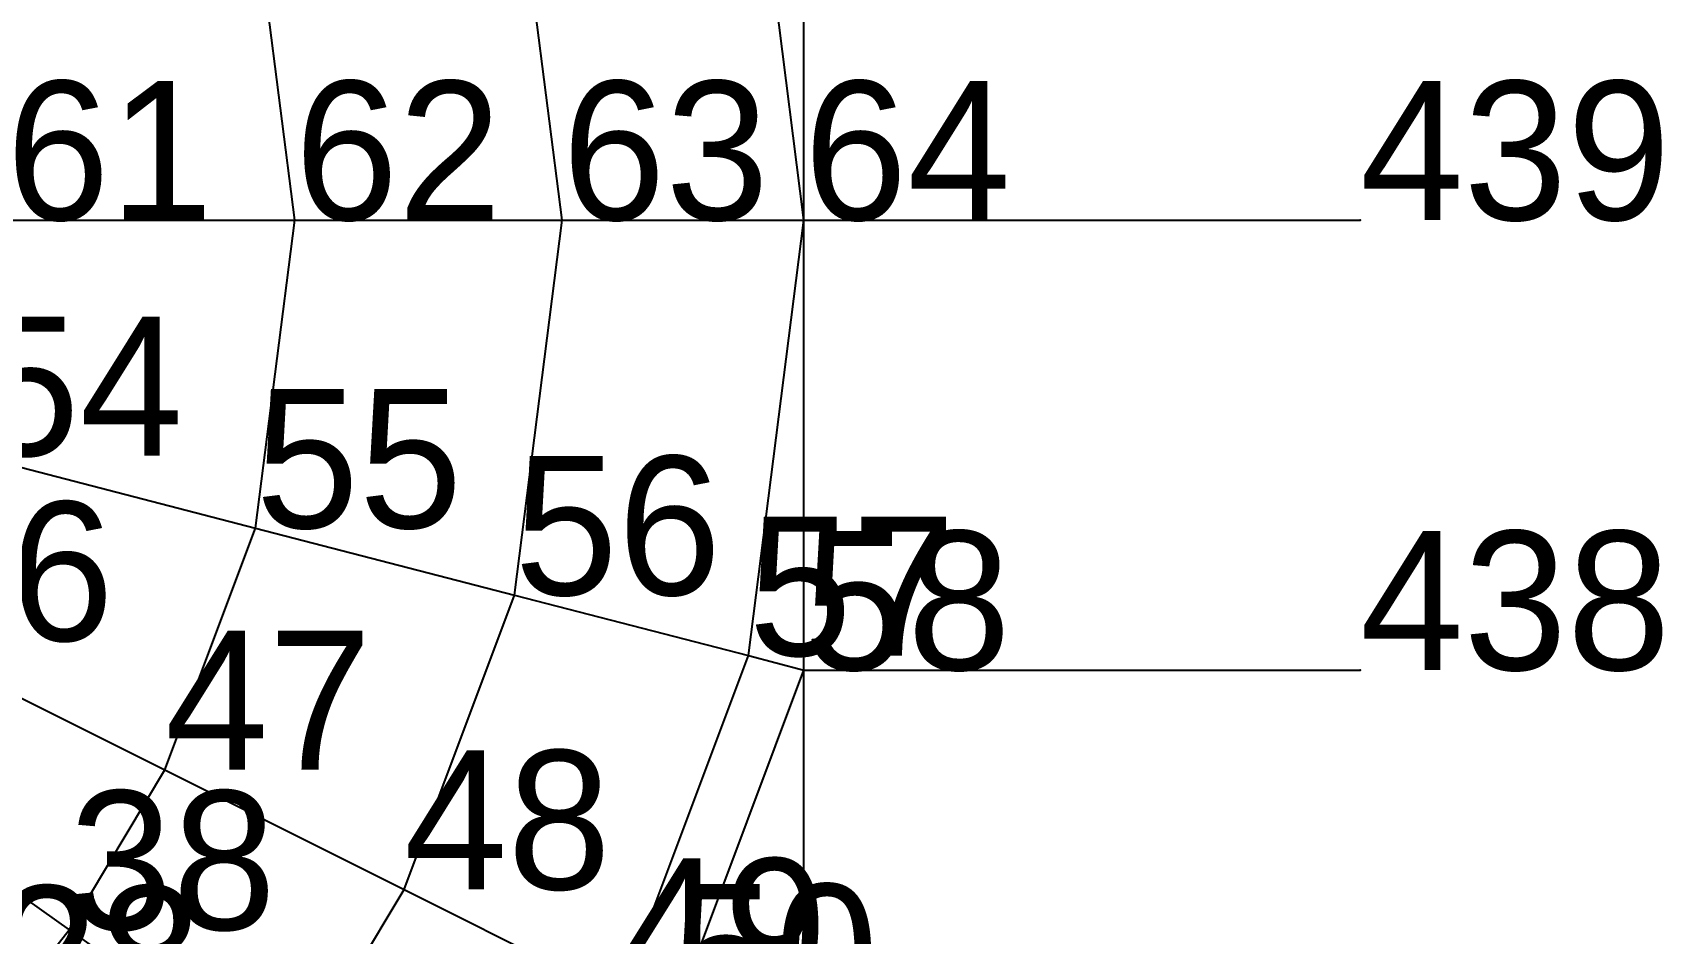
# Model space of a CAD drawing. Header units: metres. Extents: x -2.48 to 2.8, y -2.48 to 2.63.
# Drawn here: x 1.043 to 2.801, y -0.769 to 0.202 of the extents above; entities that cross this region are included whole.
import ezdxf

# ---------------------------------------------------------------- set-up
doc = ezdxf.new("R2010")
doc.units = ezdxf.units.M

msp = doc.modelspace()

# ---------------------------------------------------------------- linework, layer by layer
at = {"layer": 'ASSE', "color": 253}
for p, q in [((1.875, 0, 2.077305), (1.875, 0.485286, 2.019233)), ((1.875, 0, 2.077305), (1.815188, 0.469805, 2.077305)), ((1.614223, 0, 2.287418), (1.562729, 0.404464, 2.287418)), ((1.325825, 0, 2.466761), (1.283532, 0.332202, 2.466761)), ((1.014743, 0, 2.610773), (1.325825, 0, 2.466761)), ((1.283532, -0.332202, 2.466761), (1.325825, 0, 2.466761)), ((1.325825, 0, 2.466761), (1.614223, 0, 2.287418)), ((1.562729, -0.404464, 2.287418), (1.614223, 0, 2.287418)), ((1.614223, 0, 2.287418), (1.875, 0, 2.077305)), ((1.815188, -0.469805, 2.077305), (1.875, 0, 2.077305)), ((1.875, -0.485286, 2.019233), (1.875, 0, 2.077305)), ((1.875, 0, 2.077305), (2.475, 0, 0.375)), ((0.982373, -0.254257, 2.610773), (1.283532, -0.332202, 2.466761)), ((1.185854, -0.592927, 2.466761), (1.283532, -0.332202, 2.466761)), ((1.283532, -0.332202, 2.466761), (1.562729, -0.404464, 2.287418)), ((1.443805, -0.721902, 2.287418), (1.562729, -0.404464, 2.287418)), ((1.562729, -0.404464, 2.287418), (1.815188, -0.469805, 2.077305)), ((0.907613, -0.453807, 2.610773), (1.185854, -0.592927, 2.466761)), ((1.677051, -0.838525, 2.077305), (1.815188, -0.469805, 2.077305)), ((1.815188, -0.469805, 2.077305), (1.875, -0.485286, 2.019233)), ((1.732311, -0.866156, 2.019233), (1.875, -0.485286, 2.019233)), ((1.875, -0.9375, 1.850854), (1.875, -0.485286, 2.019233)), ((1.875, -0.485286, 2.019233), (2.475, -0.485286, 0.311111)), ((0.828534, -0.585862, 2.610773), (1.082532, -0.765466, 2.466761)), ((1.082532, -0.765466, 2.466761), (1.185854, -0.592927, 2.466761)), ((1.185854, -0.592927, 2.466761), (1.443805, -0.721902, 2.287418)), ((1.318007, -0.931972, 2.287418), (1.443805, -0.721902, 2.287418)), ((1.443805, -0.721902, 2.287418), (1.677051, -0.838525, 2.077305)), ((1.00223, -0.867956, 2.466761), (1.082532, -0.765466, 2.466761)), ((1.082532, -0.765466, 2.466761), (1.318007, -0.931972, 2.287418))]:
    msp.add_line(p, q, dxfattribs=at)
at = {"layer": 'ESTRADOSSO'}
for p, q in [((1.875, 0, 2.279609), (1.875, 0.485286, 2.227356)), ((1.875, 0, 2.279609), (1.815188, 0.469805, 2.279609)), ((1.614223, 0, 2.471139), (1.562729, 0.404464, 2.471139)), ((1.325825, 0, 2.637125), (1.283532, 0.332202, 2.637125)), ((1.014743, 0, 2.771739), (1.325825, 0, 2.637125)), ((1.283532, -0.332202, 2.637125), (1.325825, 0, 2.637125)), ((1.325825, 0, 2.637125), (1.614223, 0, 2.471139)), ((1.562729, -0.404464, 2.471139), (1.614223, 0, 2.471139)), ((1.614223, 0, 2.471139), (1.875, 0, 2.279609)), ((1.815188, -0.469805, 2.279609), (1.875, 0, 2.279609)), ((1.875, -0.485286, 2.227356), (1.875, 0, 2.279609)), ((1.875, 0, 2.279609), (2.475, 0, 1.875)), ((0.982373, -0.254257, 2.771739), (1.283532, -0.332202, 2.637125)), ((1.185854, -0.592927, 2.637125), (1.283532, -0.332202, 2.637125)), ((1.283532, -0.332202, 2.637125), (1.562729, -0.404464, 2.471139)), ((1.443805, -0.721902, 2.471139), (1.562729, -0.404464, 2.471139)), ((1.562729, -0.404464, 2.471139), (1.815188, -0.469805, 2.279609)), ((0.907613, -0.453807, 2.771739), (1.185854, -0.592927, 2.637125)), ((1.677051, -0.838525, 2.279609), (1.815188, -0.469805, 2.279609)), ((1.815188, -0.469805, 2.279609), (1.875, -0.485286, 2.227356)), ((1.732311, -0.866156, 2.227356), (1.875, -0.485286, 2.227356)), ((1.875, -0.9375, 2.07791), (1.875, -0.485286, 2.227356)), ((1.875, -0.485286, 2.227356), (2.475, -0.485286, 1.811111)), ((0.828534, -0.585862, 2.771739), (1.082532, -0.765466, 2.637125)), ((1.082532, -0.765466, 2.637125), (1.185854, -0.592927, 2.637125)), ((1.185854, -0.592927, 2.637125), (1.443805, -0.721902, 2.471139)), ((1.318007, -0.931972, 2.471139), (1.443805, -0.721902, 2.471139)), ((1.443805, -0.721902, 2.471139), (1.677051, -0.838525, 2.279609)), ((1.00223, -0.867956, 2.637125), (1.082532, -0.765466, 2.637125)), ((1.082532, -0.765466, 2.637125), (1.318007, -0.931972, 2.471139))]:
    msp.add_line(p, q, dxfattribs=at)
at = {"layer": 'EXTERNAL'}
for p in [(2.475, 0, -1.125), (2.475, -0.485286, -1.188889)]:
    msp.add_point(p, dxfattribs=at)
at = {"layer": 'fz', "color": 7}
for p, q in [((1.325825, 0, 2.637125), (1.325825, 0, 5.467125)), ((1.614223, 0, 2.471139), (1.614223, 0, 6.223139)), ((1.875, 0, 2.279609), (1.875, 0, 4.977609)), ((2.475, 0, 1.875), (2.475, 0, 1.875)), ((1.283532, -0.332202, 2.637125), (1.283532, -0.332202, 5.233125)), ((1.562729, -0.404464, 2.471139), (1.562729, -0.404464, 5.909139)), ((1.815188, -0.469805, 2.279609), (1.815188, -0.469805, 4.611609)), ((1.875, -0.485286, 2.227356), (1.875, -0.485286, 3.335356)), ((2.475, -0.485286, 1.811111), (2.475, -0.485286, 1.811111)), ((1.185854, -0.592927, 2.637125), (1.185854, -0.592927, 4.671125)), ((1.443805, -0.721902, 2.471139), (1.443805, -0.721902, 5.167139)), ((1.082532, -0.765466, 2.637125), (1.082532, -0.765466, 4.045125))]:
    msp.add_line(p, q, dxfattribs=at)
at = {"layer": 'INTERNAL'}
for p in [(1.325825, 0, 2.296397), (1.614223, 0, 2.103696), (1.875, 0, 1.875), (1.283532, -0.332202, 2.296397), (1.562729, -0.404464, 2.103696), (1.815188, -0.469805, 1.875), (1.875, -0.485286, 1.811111), (1.185854, -0.592927, 2.296397), (1.443805, -0.721902, 2.103696), (1.082532, -0.765466, 2.296397)]:
    msp.add_point(p, dxfattribs=at)
at = {"layer": 'INTRADOSSO'}
for p, q in [((1.875, 0, 1.875), (1.875, 0.485286, 1.811111)), ((1.875, 0, 1.875), (1.815188, 0.469805, 1.875)), ((1.614223, 0, 2.103696), (1.562729, 0.404464, 2.103696)), ((1.325825, 0, 2.296397), (1.283532, 0.332202, 2.296397)), ((1.014743, 0, 2.449806), (1.325825, 0, 2.296397)), ((1.283532, -0.332202, 2.296397), (1.325825, 0, 2.296397)), ((1.325825, 0, 2.296397), (1.614223, 0, 2.103696)), ((1.562729, -0.404464, 2.103696), (1.614223, 0, 2.103696)), ((1.614223, 0, 2.103696), (1.875, 0, 1.875)), ((1.815188, -0.469805, 1.875), (1.875, 0, 1.875)), ((1.875, -0.485286, 1.811111), (1.875, 0, 1.875)), ((1.875, 0, 1.875), (2.475, 0, -1.125)), ((0.982373, -0.254257, 2.449806), (1.283532, -0.332202, 2.296397)), ((1.185854, -0.592927, 2.296397), (1.283532, -0.332202, 2.296397)), ((1.283532, -0.332202, 2.296397), (1.562729, -0.404464, 2.103696)), ((1.443805, -0.721902, 2.103696), (1.562729, -0.404464, 2.103696)), ((1.562729, -0.404464, 2.103696), (1.815188, -0.469805, 1.875)), ((0.907613, -0.453807, 2.449806), (1.185854, -0.592927, 2.296397)), ((1.677051, -0.838525, 1.875), (1.815188, -0.469805, 1.875)), ((1.815188, -0.469805, 1.875), (1.875, -0.485286, 1.811111)), ((1.732311, -0.866156, 1.811111), (1.875, -0.485286, 1.811111)), ((1.875, -0.9375, 1.623798), (1.875, -0.485286, 1.811111)), ((1.875, -0.485286, 1.811111), (2.475, -0.485286, -1.188889)), ((0.828534, -0.585862, 2.449806), (1.082532, -0.765466, 2.296397)), ((1.082532, -0.765466, 2.296397), (1.185854, -0.592927, 2.296397)), ((1.185854, -0.592927, 2.296397), (1.443805, -0.721902, 2.103696)), ((1.318007, -0.931972, 2.103696), (1.443805, -0.721902, 2.103696)), ((1.443805, -0.721902, 2.103696), (1.677051, -0.838525, 1.875)), ((1.00223, -0.867956, 2.296397), (1.082532, -0.765466, 2.296397)), ((1.082532, -0.765466, 2.296397), (1.318007, -0.931972, 2.103696))]:
    msp.add_line(p, q, dxfattribs=at)
at = {"layer": 'MAXSPINTA', "color": 41, "ltscale": 3.181066}
for p, q in [((1.875, 0, 2.264896), (1.875, 0.485286, 2.19393)), ((1.875, -0.485286, 2.19393), (1.875, 0, 2.264896))]:
    msp.add_line(p, q, dxfattribs=at)
at = {"layer": 'MAXSPINTA', "color": 41, "ltscale": 2.369133}
for p, q in [((1.875, 0, 2.264896), (1.815188, 0.469805, 2.24191)), ((1.815188, -0.469805, 2.24191), (1.875, 0, 2.264896))]:
    msp.add_line(p, q, dxfattribs=at)
at = {"layer": 'MAXSPINTA', "color": 41, "ltscale": 2.370414}
for p, q in [((1.614223, 0, 2.443626), (1.562729, 0.404464, 2.419431)), ((1.562729, -0.404464, 2.419431), (1.614223, 0, 2.443626))]:
    msp.add_line(p, q, dxfattribs=at)
at = {"layer": 'MAXSPINTA', "color": 41, "ltscale": 2.371358}
for p, q in [((1.325825, 0, 2.569127), (1.283532, 0.332202, 2.54718)), ((1.283532, -0.332202, 2.54718), (1.325825, 0, 2.569127))]:
    msp.add_line(p, q, dxfattribs=at)
at = {"layer": 'MAXSPINTA', "color": 61, "ltscale": 4.249624}
msp.add_line((1.014743, 0, 2.64103), (1.325825, 0, 2.569127), dxfattribs=at)
at = {"layer": 'MAXSPINTA', "color": 61, "ltscale": 5.167333}
msp.add_line((1.325825, 0, 2.569127), (1.614223, 0, 2.443626), dxfattribs=at)
at = {"layer": 'MAXSPINTA', "color": 81, "ltscale": 6.468779}
msp.add_line((1.614223, 0, 2.443626), (1.875, 0, 2.264896), dxfattribs=at)
at = {"layer": 'MAXSPINTA', "color": 81, "ltscale": 7.076287}
msp.add_line((1.875, 0, 2.264896), (2.475, 0, 1.875), dxfattribs=at)
at = {"layer": 'MAXSPINTA', "color": 41, "ltscale": 4.107245}
msp.add_line((0.982373, -0.254257, 2.624014), (1.283532, -0.332202, 2.54718), dxfattribs=at)
at = {"layer": 'MAXSPINTA', "color": 41, "ltscale": 2.399123}
msp.add_line((1.185854, -0.592927, 2.496518), (1.283532, -0.332202, 2.54718), dxfattribs=at)
at = {"layer": 'MAXSPINTA', "color": 61, "ltscale": 4.959025}
msp.add_line((1.283532, -0.332202, 2.54718), (1.562729, -0.404464, 2.419431), dxfattribs=at)
at = {"layer": 'MAXSPINTA', "color": 41, "ltscale": 2.395568}
msp.add_line((1.443805, -0.721902, 2.360666), (1.562729, -0.404464, 2.419431), dxfattribs=at)
at = {"layer": 'MAXSPINTA', "color": 81, "ltscale": 6.146268}
msp.add_line((1.562729, -0.404464, 2.419431), (1.815188, -0.469805, 2.24191), dxfattribs=at)
at = {"layer": 'MAXSPINTA', "color": 41, "ltscale": 3.77364}
msp.add_line((0.907613, -0.453807, 2.586023), (1.185854, -0.592927, 2.496518), dxfattribs=at)
at = {"layer": 'MAXSPINTA', "color": 41, "ltscale": 2.389111}
msp.add_line((1.677051, -0.838525, 2.180309), (1.815188, -0.469805, 2.24191), dxfattribs=at)
at = {"layer": 'MAXSPINTA', "color": 81, "ltscale": 7.125119}
msp.add_line((1.815188, -0.469805, 2.24191), (1.875, -0.485286, 2.19393), dxfattribs=at)
at = {"layer": 'MAXSPINTA', "color": 41, "ltscale": 2.3884}
msp.add_line((1.732311, -0.866156, 2.130967), (1.875, -0.485286, 2.19393), dxfattribs=at)
at = {"layer": 'MAXSPINTA', "color": 41, "ltscale": 2.55739}
msp.add_line((1.875, -0.9375, 1.99842), (1.875, -0.485286, 2.19393), dxfattribs=at)
at = {"layer": 'MAXSPINTA', "color": 81, "ltscale": 7.444612}
msp.add_line((1.875, -0.485286, 2.19393), (2.475, -0.485286, 1.811111), dxfattribs=at)
at = {"layer": 'MAXSPINTA', "color": 41, "ltscale": 3.401673}
msp.add_line((0.828534, -0.585862, 2.549904), (1.082532, -0.765466, 2.446904), dxfattribs=at)
at = {"layer": 'MAXSPINTA', "color": 41, "ltscale": 2.424679}
msp.add_line((1.082532, -0.765466, 2.446904), (1.185854, -0.592927, 2.496518), dxfattribs=at)
at = {"layer": 'MAXSPINTA', "color": 61, "ltscale": 4.480041}
msp.add_line((1.185854, -0.592927, 2.496518), (1.443805, -0.721902, 2.360666), dxfattribs=at)
at = {"layer": 'MAXSPINTA', "color": 41, "ltscale": 2.421745}
msp.add_line((1.318007, -0.931972, 2.301542), (1.443805, -0.721902, 2.360666), dxfattribs=at)
at = {"layer": 'MAXSPINTA', "color": 61, "ltscale": 5.446189}
msp.add_line((1.443805, -0.721902, 2.360666), (1.677051, -0.838525, 2.180309), dxfattribs=at)
at = {"layer": 'MAXSPINTA', "color": 41, "ltscale": 2.420225}
msp.add_line((1.00223, -0.867956, 2.414874), (1.082532, -0.765466, 2.446904), dxfattribs=at)
at = {"layer": 'MAXSPINTA', "color": 41, "ltscale": 3.94546}
msp.add_line((1.082532, -0.765466, 2.446904), (1.318007, -0.931972, 2.301542), dxfattribs=at)
at = {"layer": 'MEDIONETWORK', "color": 21, "ltscale": 2.229417}
for p, q in [((1.875, 0, 1.957809), (1.875, 0.485286, 1.952424)), ((1.875, -0.485286, 1.952424), (1.875, 0, 1.957809))]:
    msp.add_line(p, q, dxfattribs=at)
at = {"layer": 'MEDIONETWORK', "color": 21, "ltscale": 1.697535}
msp.add_line((1.875, 0, 1.957809), (1.815188, 0.469805, 2.034033), dxfattribs=at)
at = {"layer": 'MEDIONETWORK', "color": 21, "ltscale": 1.680421}
for p, q in [((1.614223, 0, 2.300223), (1.562729, 0.404464, 2.330202)), ((1.562729, -0.404464, 2.330202), (1.614223, 0, 2.300223))]:
    msp.add_line(p, q, dxfattribs=at)
at = {"layer": 'MEDIONETWORK', "color": 21, "ltscale": 1.676012}
for p, q in [((1.325825, 0, 2.54427), (1.283532, 0.332202, 2.547792)), ((1.283532, -0.332202, 2.547792), (1.325825, 0, 2.54427))]:
    msp.add_line(p, q, dxfattribs=at)
at = {"layer": 'MEDIONETWORK', "color": 41, "ltscale": 3.245006}
msp.add_line((1.014743, 0, 2.691667), (1.325825, 0, 2.54427), dxfattribs=at)
at = {"layer": 'MEDIONETWORK', "color": 61, "ltscale": 4.396059}
msp.add_line((1.325825, 0, 2.54427), (1.614223, 0, 2.300223), dxfattribs=at)
at = {"layer": 'MEDIONETWORK', "color": 81, "ltscale": 6.237366}
msp.add_line((1.614223, 0, 2.300223), (1.875, 0, 1.957809), dxfattribs=at)
at = {"layer": 'MEDIONETWORK', "color": 21, "ltscale": 1.697534}
msp.add_line((1.815188, -0.469805, 2.034033), (1.875, 0, 1.957809), dxfattribs=at)
at = {"layer": 'MEDIONETWORK', "color": 101, "ltscale": 7.994775}
msp.add_line((1.875, 0, 1.957809), (2.475, 0, 0.986774), dxfattribs=at)
at = {"layer": 'MEDIONETWORK', "color": 41, "ltscale": 3.083146}
msp.add_line((0.982373, -0.254257, 2.684057), (1.283532, -0.332202, 2.547792), dxfattribs=at)
at = {"layer": 'MEDIONETWORK', "color": 21, "ltscale": 1.674403}
msp.add_line((1.185854, -0.592927, 2.53204), (1.283532, -0.332202, 2.547792), dxfattribs=at)
at = {"layer": 'MEDIONETWORK', "color": 41, "ltscale": 4.022748}
msp.add_line((1.283532, -0.332202, 2.547792), (1.562729, -0.404464, 2.330202), dxfattribs=at)
at = {"layer": 'MEDIONETWORK', "color": 21, "ltscale": 1.673118}
msp.add_line((1.443805, -0.721902, 2.344031), (1.562729, -0.404464, 2.330202), dxfattribs=at)
at = {"layer": 'MEDIONETWORK', "color": 61, "ltscale": 5.44527}
msp.add_line((1.562729, -0.404464, 2.330202), (1.815188, -0.469805, 2.034033), dxfattribs=at)
at = {"layer": 'MEDIONETWORK', "color": 41, "ltscale": 2.773318}
msp.add_line((0.907613, -0.453807, 2.658732), (1.185854, -0.592927, 2.53204), dxfattribs=at)
at = {"layer": 'MEDIONETWORK', "color": 21, "ltscale": 1.695302}
msp.add_line((1.677051, -0.838525, 2.100355), (1.815188, -0.469805, 2.034033), dxfattribs=at)
at = {"layer": 'MEDIONETWORK', "color": 81, "ltscale": 6.603186}
msp.add_line((1.815188, -0.469805, 2.034033), (1.875, -0.485286, 1.952424), dxfattribs=at)
at = {"layer": 'MEDIONETWORK', "color": 21, "ltscale": 1.706891}
msp.add_line((1.732311, -0.866156, 2.03635), (1.875, -0.485286, 1.952424), dxfattribs=at)
at = {"layer": 'MEDIONETWORK', "color": 21, "ltscale": 1.688602}
msp.add_line((1.875, -0.9375, 1.872047), (1.875, -0.485286, 1.952424), dxfattribs=at)
at = {"layer": 'MEDIONETWORK', "color": 81, "ltscale": 7.381282}
msp.add_line((1.875, -0.485286, 1.952424), (2.475, -0.485286, 1.156984), dxfattribs=at)
at = {"layer": 'MEDIONETWORK', "color": 41, "ltscale": 2.478052}
msp.add_line((0.828534, -0.585862, 2.627236), (1.082532, -0.765466, 2.497501), dxfattribs=at)
at = {"layer": 'MEDIONETWORK', "color": 21, "ltscale": 1.691701}
msp.add_line((1.082532, -0.765466, 2.497501), (1.185854, -0.592927, 2.53204), dxfattribs=at)
at = {"layer": 'MEDIONETWORK', "color": 41, "ltscale": 3.426545}
msp.add_line((1.185854, -0.592927, 2.53204), (1.443805, -0.721902, 2.344031), dxfattribs=at)
at = {"layer": 'MEDIONETWORK', "color": 21, "ltscale": 1.677703}
msp.add_line((1.318007, -0.931972, 2.316614), (1.443805, -0.721902, 2.344031), dxfattribs=at)
at = {"layer": 'MEDIONETWORK', "color": 61, "ltscale": 4.341897}
msp.add_line((1.443805, -0.721902, 2.344031), (1.677051, -0.838525, 2.100355), dxfattribs=at)
at = {"layer": 'MEDIONETWORK', "color": 21, "ltscale": 1.707117}
msp.add_line((1.00223, -0.867956, 2.467849), (1.082532, -0.765466, 2.497501), dxfattribs=at)
at = {"layer": 'MEDIONETWORK', "color": 41, "ltscale": 2.945535}
msp.add_line((1.082532, -0.765466, 2.497501), (1.318007, -0.931972, 2.316614), dxfattribs=at)
at = {"layer": 'MINSPINTA', "color": 21, "ltscale": 1.730375}
for p, q in [((1.875, 0, 1.875), (1.875, 0.485286, 1.811111)), ((1.875, -0.485286, 1.811111), (1.875, 0, 1.875))]:
    msp.add_line(p, q, dxfattribs=at)
at = {"layer": 'MINSPINTA', "color": 21, "ltscale": 1.294917}
for p, q in [((1.875, 0, 1.875), (1.815188, 0.469805, 1.917389)), ((1.815188, -0.469805, 1.917389), (1.875, 0, 1.875))]:
    msp.add_line(p, q, dxfattribs=at)
at = {"layer": 'MINSPINTA', "color": 21, "ltscale": 1.290207}
for p, q in [((1.614223, 0, 2.290115), (1.562729, 0.404464, 2.301457)), ((1.562729, -0.404464, 2.301457), (1.614223, 0, 2.290115))]:
    msp.add_line(p, q, dxfattribs=at)
at = {"layer": 'MINSPINTA', "color": 21, "ltscale": 1.290014}
for p, q in [((1.325825, 0, 2.589595), (1.283532, 0.332202, 2.582504)), ((1.283532, -0.332202, 2.582504), (1.325825, 0, 2.589595))]:
    msp.add_line(p, q, dxfattribs=at)
at = {"layer": 'MINSPINTA', "color": 41, "ltscale": 2.615108}
msp.add_line((1.014743, 0, 2.771739), (1.325825, 0, 2.589595), dxfattribs=at)
at = {"layer": 'MINSPINTA', "color": 41, "ltscale": 3.723027}
msp.add_line((1.325825, 0, 2.589595), (1.614223, 0, 2.290115), dxfattribs=at)
at = {"layer": 'MINSPINTA', "color": 61, "ltscale": 5.46718}
msp.add_line((1.614223, 0, 2.290115), (1.875, 0, 1.875), dxfattribs=at)
at = {"layer": 'MINSPINTA', "color": 81, "ltscale": 6.603742}
msp.add_line((1.875, 0, 1.875), (2.475, 0, 0.806803), dxfattribs=at)
at = {"layer": 'MINSPINTA', "color": 41, "ltscale": 2.49429}
msp.add_line((0.982373, -0.254257, 2.757704), (1.283532, -0.332202, 2.582504), dxfattribs=at)
at = {"layer": 'MINSPINTA', "color": 21, "ltscale": 1.294206}
msp.add_line((1.185854, -0.592927, 2.551987), (1.283532, -0.332202, 2.582504), dxfattribs=at)
at = {"layer": 'MINSPINTA', "color": 41, "ltscale": 3.450674}
msp.add_line((1.283532, -0.332202, 2.582504), (1.562729, -0.404464, 2.301457), dxfattribs=at)
at = {"layer": 'MINSPINTA', "color": 21, "ltscale": 1.286565}
msp.add_line((1.443805, -0.721902, 2.298044), (1.562729, -0.404464, 2.301457), dxfattribs=at)
at = {"layer": 'MINSPINTA', "color": 61, "ltscale": 4.929771}
msp.add_line((1.562729, -0.404464, 2.301457), (1.815188, -0.469805, 1.917389), dxfattribs=at)
at = {"layer": 'MINSPINTA', "color": 41, "ltscale": 2.248324}
msp.add_line((0.907613, -0.453807, 2.720613), (1.185854, -0.592927, 2.551987), dxfattribs=at)
at = {"layer": 'MINSPINTA', "color": 21, "ltscale": 1.294904}
msp.add_line((1.677051, -0.838525, 1.962416), (1.815188, -0.469805, 1.917389), dxfattribs=at)
at = {"layer": 'MINSPINTA', "color": 81, "ltscale": 6.102917}
msp.add_line((1.815188, -0.469805, 1.917389), (1.875, -0.485286, 1.811111), dxfattribs=at)
at = {"layer": 'MINSPINTA', "color": 21, "ltscale": 1.300156}
msp.add_line((1.732311, -0.866156, 1.870625), (1.875, -0.485286, 1.811111), dxfattribs=at)
at = {"layer": 'MINSPINTA', "color": 21, "ltscale": 1.384848}
msp.add_line((1.875, -0.9375, 1.623798), (1.875, -0.485286, 1.811111), dxfattribs=at)
at = {"layer": 'MINSPINTA', "color": 81, "ltscale": 6.659901}
msp.add_line((1.875, -0.485286, 1.811111), (2.475, -0.485286, 0.808803), dxfattribs=at)
at = {"layer": 'MINSPINTA', "color": 21, "ltscale": 2.009889}
msp.add_line((0.828534, -0.585862, 2.678932), (1.082532, -0.765466, 2.507415), dxfattribs=at)
at = {"layer": 'MINSPINTA', "color": 21, "ltscale": 1.31422}
msp.add_line((1.082532, -0.765466, 2.507415), (1.185854, -0.592927, 2.551987), dxfattribs=at)
at = {"layer": 'MINSPINTA', "color": 41, "ltscale": 2.943302}
msp.add_line((1.185854, -0.592927, 2.551987), (1.443805, -0.721902, 2.298044), dxfattribs=at)
at = {"layer": 'MINSPINTA', "color": 21, "ltscale": 1.293504}
msp.add_line((1.318007, -0.931972, 2.26677), (1.443805, -0.721902, 2.298044), dxfattribs=at)
at = {"layer": 'MINSPINTA', "color": 41, "ltscale": 3.979139}
msp.add_line((1.443805, -0.721902, 2.298044), (1.677051, -0.838525, 1.962416), dxfattribs=at)
at = {"layer": 'MINSPINTA', "color": 21, "ltscale": 1.329608}
msp.add_line((1.00223, -0.867956, 2.471183), (1.082532, -0.765466, 2.507415), dxfattribs=at)
at = {"layer": 'MINSPINTA', "color": 41, "ltscale": 2.50102}
msp.add_line((1.082532, -0.765466, 2.507415), (1.318007, -0.931972, 2.26677), dxfattribs=at)

# ---------------------------------------------------------------- texts
at = {"layer": 'ID-NODES'}
for s, p in [('61', (1.014743, 0, 2.449806)), ('62', (1.325825, 0, 2.296397)), ('63', (1.614223, 0, 2.103696)), ('64', (1.875, 0, 1.875)), ('439', (2.475, 0, -1.125)), ('54', (0.982373, -0.254257, 2.449806)), ('55', (1.283532, -0.332202, 2.296397)), ('56', (1.562729, -0.404464, 2.103696)), ('46', (0.907613, -0.453807, 2.449806)), ('57', (1.815188, -0.469805, 1.875)), ('58', (1.875, -0.485286, 1.811111)), ('438', (2.475, -0.485286, -1.188889)), ('47', (1.185854, -0.592927, 2.296397)), ('48', (1.443805, -0.721902, 2.103696)), ('38', (1.082532, -0.765466, 2.296397)), ('49', (1.677051, -0.838525, 1.875)), ('28', (1.00223, -0.867956, 2.296397)), ('50', (1.732311, -0.866156, 1.811111))]:
    msp.add_text(s, height=0.15, dxfattribs=at).set_placement(p)

doc.saveas('drawing.dxf')
